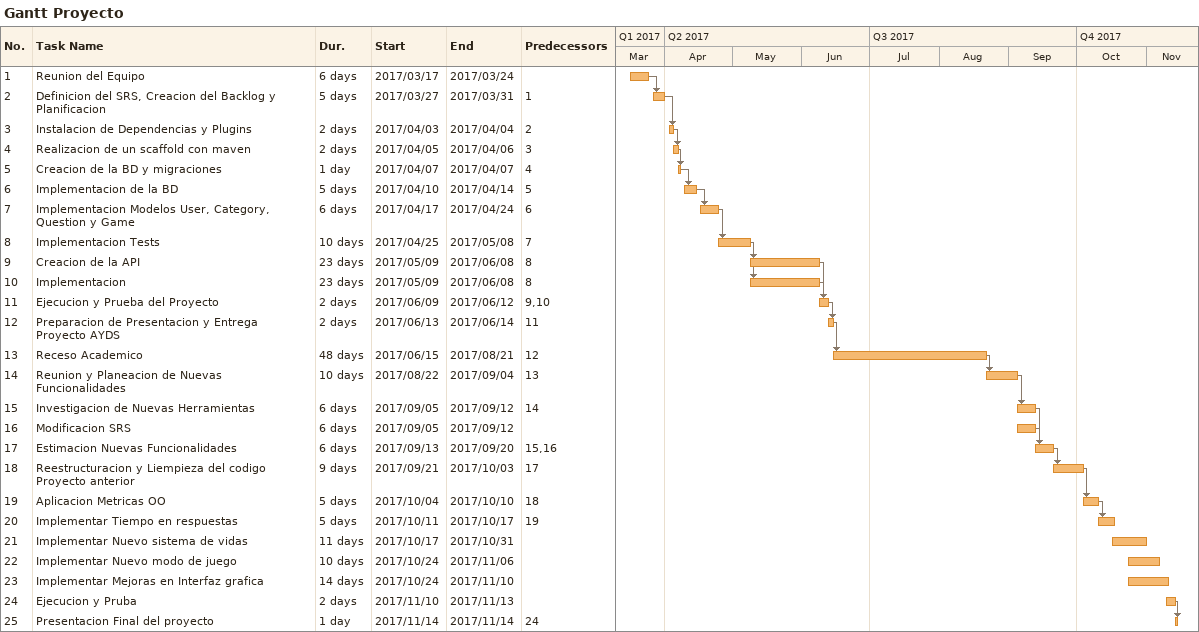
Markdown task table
Gantt Proyecto

| ID | Task | Duration | Start | Finish | Predecessors |
|---|---|---|---|---|---|
| 1 | Reunion del Equipo | 6d | 2017-03-17 | 2017-03-24 |  |
| 2 | Definicion del SRS, Creacion del Backlog y Planificacion | 5d | 2017-03-27 | 2017-03-31 | 1 |
| 3 | Instalacion de Dependencias y Plugins | 2d | 2017-04-03 | 2017-04-04 | 2 |
| 4 | Realizacion de un scaffold con maven | 2d | 2017-04-05 | 2017-04-06 | 3 |
| 5 | Creacion de la BD y migraciones | 1d | 2017-04-07 | 2017-04-07 | 4 |
| 6 | Implementacion de la BD | 5d | 2017-04-10 | 2017-04-14 | 5 |
| 7 | Implementacion Modelos User, Category, Question y Game | 6d | 2017-04-17 | 2017-04-24 | 6 |
| 8 | Implementacion Tests | 10d | 2017-04-25 | 2017-05-08 | 7 |
| 9 | Creacion de la API | 23d | 2017-05-09 | 2017-06-08 | 8 |
| 10 | Implementacion | 23d | 2017-05-09 | 2017-06-08 | 8 |
| 11 | Ejecucion y Prueba del Proyecto | 2d | 2017-06-09 | 2017-06-12 | 9, 10 |
| 12 | Preparacion de Presentacion y Entrega Proyecto AYDS | 2d | 2017-06-13 | 2017-06-14 | 11 |
| 13 | Receso Academico | 48d | 2017-06-15 | 2017-08-21 | 12 |
| 14 | Reunion y Planeacion de Nuevas Funcionalidades | 10d | 2017-08-22 | 2017-09-04 | 13 |
| 15 | Investigacion de Nuevas Herramientas | 6d | 2017-09-05 | 2017-09-12 | 14 |
| 16 | Modificacion SRS | 6d | 2017-09-05 | 2017-09-12 |  |
| 17 | Estimacion Nuevas Funcionalidades | 6d | 2017-09-13 | 2017-09-20 | 15, 16 |
| 18 | Reestructuracion y Liempieza del codigo Proyecto anterior | 9d | 2017-09-21 | 2017-10-03 | 17 |
| 19 | Aplicacion Metricas OO | 5d | 2017-10-04 | 2017-10-10 | 18 |
| 20 | Implementar Tiempo en respuestas | 5d | 2017-10-11 | 2017-10-17 | 19 |
| 21 | Implementar Nuevo sistema de vidas | 11d | 2017-10-17 | 2017-10-31 |  |
| 22 | Implementar Nuevo modo de juego | 10d | 2017-10-24 | 2017-11-06 |  |
| 23 | Implementar Mejoras en Interfaz grafica | 14d | 2017-10-24 | 2017-11-10 |  |
| 24 | Ejecucion y Pruba | 2d | 2017-11-10 | 2017-11-13 |  |
| 25 | Presentacion Final del proyecto | 1d | 2017-11-14 | 2017-11-14 | 24 |
